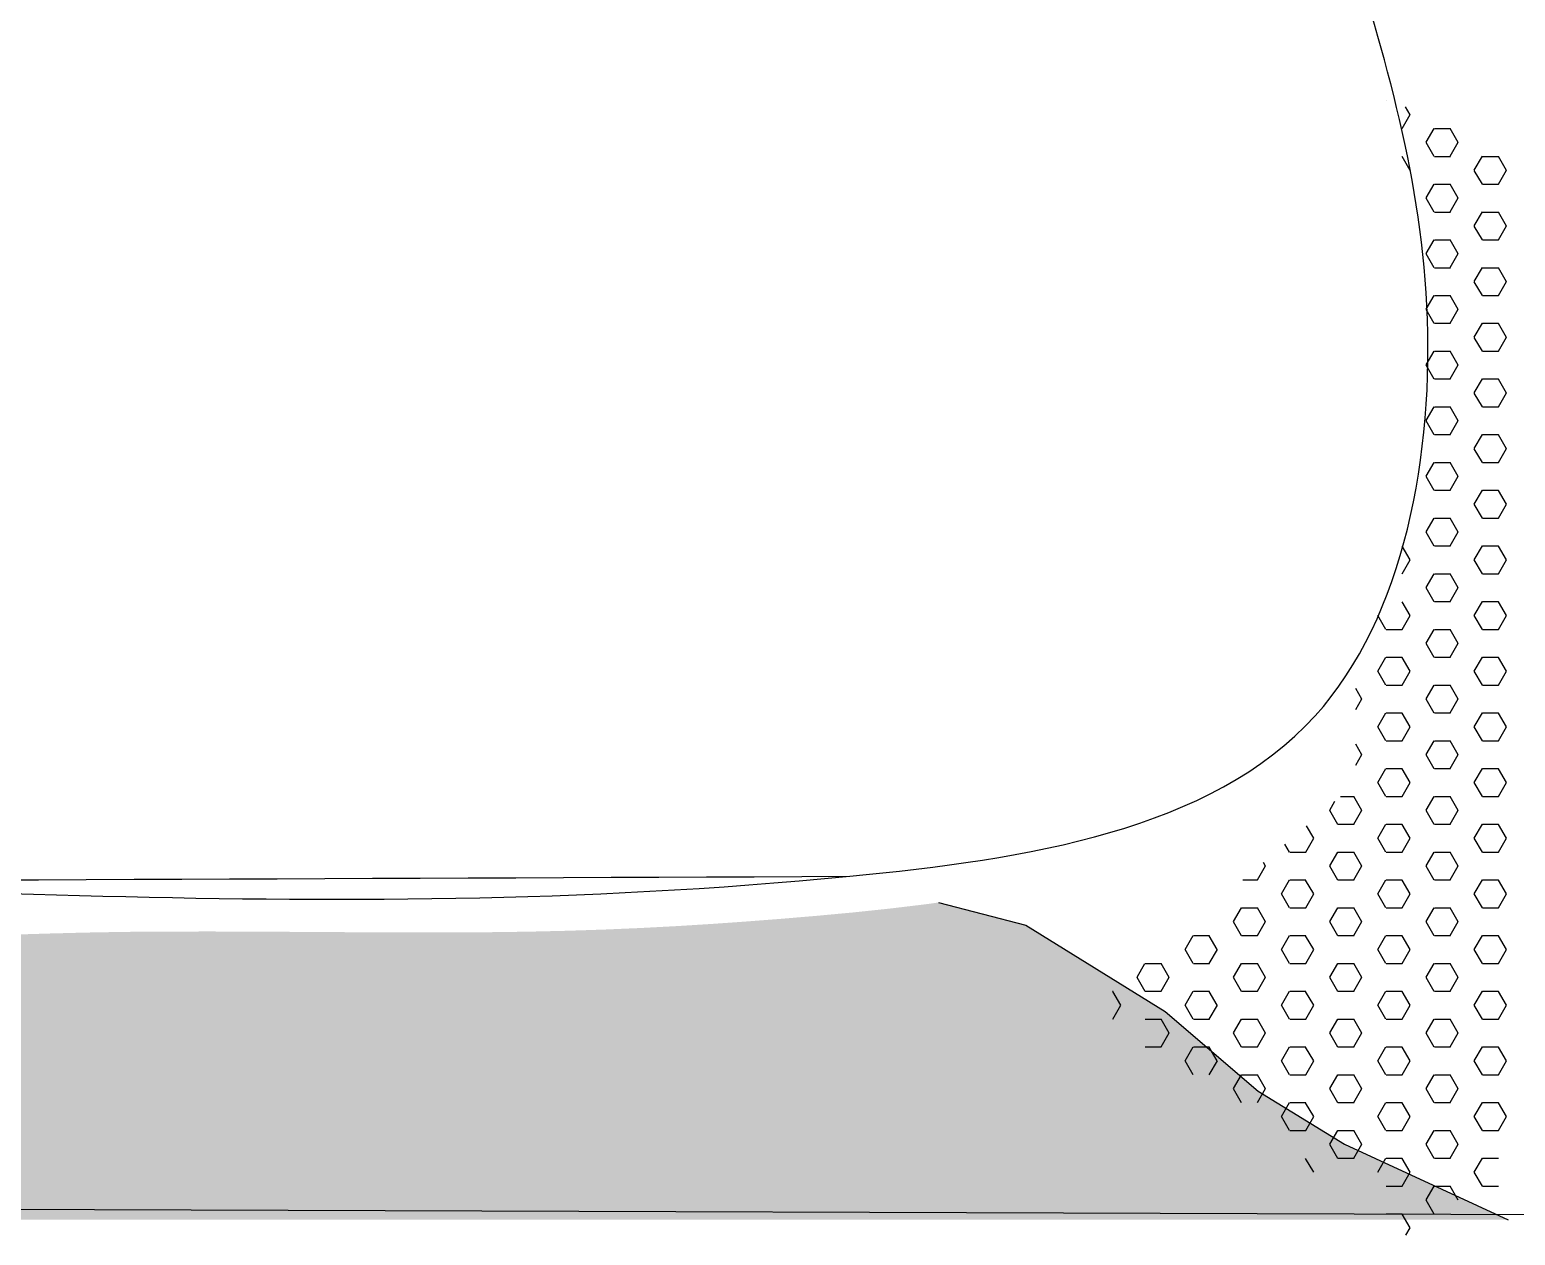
# Model space of a CAD drawing. Extents: x 1035948 to 1665131, y -158296 to 142149.
# Drawn here: x 1201798.1 to 1202091.7, y 10862.2 to 11100.4 of the extents above; entities that cross this region are included whole.
import ezdxf

# ---------------------------------------------------------------- set-up
doc = ezdxf.new("R2010")
doc.units = 0
doc.header["$LTSCALE"] = 200
doc.header["$MEASUREMENT"] = 0
for name, color, linetype in [('1', 123, 'CONTINUOUS'), ('HATCH', 7, 'CONTINUOUS'), ('PUB_WINDW', 7, 'CONTINUOUS')]:
    doc.layers.add(name, color=color, linetype=linetype)

msp = doc.modelspace()

# ---------------------------------------------------------------- hatches: boundary and pattern name
at = {"layer": 'HATCH'}
h = msp.add_hatch(dxfattribs=at)
h.set_pattern_fill('AR-SAND', color=252, scale=0.2, style=0)
h.set_pattern_definition([(37.5, (1004955.832, -846.874), (-0.32000626, 9.78826475), [0, -7.7216, 0, -8.636, 0, -8.255]), (7.5, (1004955.832, -846.874), (8.9904657, 14.336502), [0, -4.1656, 0, -6.9596, 0, -2.667]), (327.5, (1004949.584, -846.874), (15.8198474, 0.0287437), [0, -2.54, 0, -9.144, 0, -11.938]), (317.5, (1004949.584, -846.874), (15.27112905, 4.4585865), [0, -1.27, 0, -5.9944, 0, -6.858])])
h.paths.add_polyline_path([(1202090.28849, 10865.21172), (1202057.95099, 10880.12918), (1202040.89619, 10890.61914), (1202022.52948, 10906.35407), (1201994.97942, 10923.40025), (1201977.6897, 10927.90834), (1201975.20415, 10927.56509), (1201967.91991, 10926.69098), (1201960.71229, 10925.93463), (1201953.59653, 10925.27351), (1201946.5879, 10924.6851), (1201939.68647, 10924.15104), (1201932.83158, 10923.66973), (1201925.94736, 10923.24373), (1201918.95796, 10922.87559), (1201911.78753, 10922.56788), (1201904.36021, 10922.32317), (1201896.60015, 10922.14402), (1201888.43149, 10922.03298), (1201879.81296, 10921.98912), (1201870.84159, 10921.99742), (1201861.649, 10922.03936), (1201852.36681, 10922.09643), (1201843.12663, 10922.15009), (1201834.06009, 10922.18184), (1201825.29879, 10922.17314), (1201816.97436, 10922.10549), (1201809.17764, 10921.96775), (1201801.83635, 10921.77835), (1201794.83744, 10921.56312), (1201788.06786, 10921.3479), (1201781.41456, 10921.1585), (1201774.76449, 10921.02075), (1201768.0046, 10920.96049), (1201761.02184, 10921.00353), (1201753.73127, 10921.16892), (1201746.16037, 10921.44851), (1201738.36475, 10921.82736), (1201730.40001, 10922.29055), (1201722.32174, 10922.82313), (1201714.18554, 10923.41018), (1201706.04702, 10924.03675), (1201697.96177, 10924.68792), (1201689.98098, 10925.35464), (1201682.13824, 10926.0515), (1201674.46271, 10926.79897), (1201666.98356, 10927.61751), (1201660.9514, 10928.37435), (1201656.50723, 10926.02274), (1201605.34283, 10910.28781), (1201588.28803, 10898.4866), (1201565.9856, 10880.12918), (1201550.2427, 10870.95047), (1201531.10388, 10865.21172)])

# ---------------------------------------------------------------- linework, layer by layer
at = {"layer": '1'}
msp.add_lwpolyline([(1201977.6897, 10927.90834), (1201994.97942, 10923.40025), (1202022.52948, 10906.35407), (1202040.89619, 10890.61914), (1202057.95099, 10880.12918), (1202090.28849, 10865.21172)], dxfattribs=at)
for points in [[(1201364.15709, 11085.27869), (1201364.15709, 11025.03735), (1201422.87548, 10966.04656), (1201661.92553, 10933.0907), (1201960.14284, 10933.0907), (1202052.14548, 10964.79601), (1202074.23677, 11045.85846), (1202057.55459, 11122.1495)], [(1201356.54162, 10930.56505), (1201960.14284, 10933.0907)]]:
    msp.add_spline(points, degree=3, dxfattribs=at)
at = {"layer": 'HATCH'}
for p, q in [((1202066.18768, 11086.33924), (1202066.20204, 11086.33924)), ((1202069.32857, 11080.86253), (1202070.91607, 11083.61216)), ((1202070.9136, 11083.57135), (1202070.01895, 11085.12092)), ((1202074.09107, 11078.1129), (1202075.67857, 11080.86253)), ((1202075.71268, 11080.83998), (1202078.88768, 11080.83998)), ((1202080.4386, 11078.07209), (1202078.8511, 11080.82172)), ((1202075.6761, 11075.32246), (1202074.0886, 11078.07209)), ((1202078.85357, 11075.36327), (1202080.44107, 11078.1129)), ((1202070.9136, 11072.57283), (1202069.3261, 11075.32246)), ((1202075.71268, 11075.34072), (1202078.88768, 11075.34072)), ((1202083.61607, 11072.61364), (1202085.20357, 11075.36327)), ((1202085.23768, 11075.34072), (1202088.41268, 11075.34072)), ((1202089.9636, 11072.57283), (1202088.3761, 11075.32246)), ((1202085.2011, 11069.8232), (1202083.6136, 11072.57283)), ((1202088.37857, 11069.86401), (1202089.96607, 11072.61364)), ((1202074.09107, 11067.11438), (1202075.67857, 11069.86401)), ((1202075.71268, 11069.84146), (1202078.88768, 11069.84146)), ((1202080.4386, 11067.07357), (1202078.8511, 11069.8232)), ((1202085.23768, 11069.84146), (1202088.41268, 11069.84146)), ((1202075.6761, 11064.32394), (1202074.0886, 11067.07357)), ((1202078.85357, 11064.36475), (1202080.44107, 11067.11438)), ((1202075.71268, 11064.3422), (1202078.88768, 11064.3422)), ((1202083.61607, 11061.61512), (1202085.20357, 11064.36475)), ((1202085.23768, 11064.3422), (1202088.41268, 11064.3422)), ((1202089.9636, 11061.5743), (1202088.3761, 11064.32393)), ((1202085.2011, 11058.82467), (1202083.6136, 11061.5743)), ((1202088.37857, 11058.86549), (1202089.96607, 11061.61512)), ((1202074.09107, 11056.11586), (1202075.67857, 11058.86549)), ((1202075.71268, 11058.84294), (1202078.88768, 11058.84294)), ((1202080.4386, 11056.07504), (1202078.8511, 11058.82467)), ((1202085.23768, 11058.84294), (1202088.41268, 11058.84294)), ((1202075.6761, 11053.32541), (1202074.0886, 11056.07504)), ((1202078.85357, 11053.36623), (1202080.44107, 11056.11586)), ((1202075.71268, 11053.34368), (1202078.88768, 11053.34368)), ((1202085.2011, 11047.82615), (1202083.6136, 11050.57578)), ((1202083.61607, 11050.6166), (1202085.20357, 11053.36623)), ((1202085.23768, 11053.34368), (1202088.41268, 11053.34368)), ((1202089.9636, 11050.57578), (1202088.3761, 11053.32541)), ((1202088.37857, 11047.86697), (1202089.96607, 11050.6166)), ((1202074.09107, 11045.11733), (1202075.67857, 11047.86697)), ((1202075.71268, 11047.84442), (1202078.88768, 11047.84442)), ((1202080.4386, 11045.07652), (1202078.8511, 11047.82615)), ((1202085.23768, 11047.84442), (1202088.41268, 11047.84442)), ((1202075.6761, 11042.32689), (1202074.0886, 11045.07652)), ((1202078.85357, 11042.3677), (1202080.44107, 11045.11734)), ((1202075.71268, 11042.34516), (1202078.88768, 11042.34516)), ((1202083.61607, 11039.61807), (1202085.20357, 11042.36771)), ((1202085.23768, 11042.34516), (1202088.41268, 11042.34516)), ((1202089.9636, 11039.57726), (1202088.3761, 11042.32689)), ((1202085.2011, 11036.82763), (1202083.6136, 11039.57726)), ((1202088.37857, 11036.86844), (1202089.96607, 11039.61808)), ((1202074.09107, 11034.11881), (1202075.67857, 11036.86844)), ((1202075.71268, 11036.8459), (1202078.88768, 11036.8459)), ((1202080.4386, 11034.078), (1202078.8511, 11036.82763)), ((1202085.23768, 11036.8459), (1202088.41268, 11036.8459)), ((1202075.6761, 11031.32837), (1202074.0886, 11034.078)), ((1202078.85357, 11031.36918), (1202080.44107, 11034.11881)), ((1202075.71268, 11031.34664), (1202078.88768, 11031.34664)), ((1202083.61607, 11028.61955), (1202085.20357, 11031.36918)), ((1202085.23768, 11031.34664), (1202088.41268, 11031.34664)), ((1202089.9636, 11028.57874), (1202088.3761, 11031.32837)), ((1202085.2011, 11025.82911), (1202083.6136, 11028.57874)), ((1202088.37856, 11025.86992), (1202089.96606, 11028.61955)), ((1202074.09107, 11023.12029), (1202075.67857, 11025.86992)), ((1202075.71268, 11025.84738), (1202078.88768, 11025.84738)), ((1202080.4386, 11023.07948), (1202078.8511, 11025.82911)), ((1202085.23768, 11025.84738), (1202088.41268, 11025.84738)), ((1202075.67611, 11020.32985), (1202074.08861, 11023.07948)), ((1202078.85357, 11020.37066), (1202080.44107, 11023.12029)), ((1202075.71268, 11020.34812), (1202078.88768, 11020.34812)), ((1202083.61606, 11017.62103), (1202085.20356, 11020.37066)), ((1202085.23768, 11020.34812), (1202088.41268, 11020.34812)), ((1202089.9636, 11017.58022), (1202088.3761, 11020.32985)), ((1202085.2011, 11014.83059), (1202083.6136, 11017.58022)), ((1202088.37856, 11014.8714), (1202089.96606, 11017.62103)), ((1202074.09107, 11012.12177), (1202075.67857, 11014.8714)), ((1202075.71268, 11014.84886), (1202078.88768, 11014.84886)), ((1202080.43861, 11012.08096), (1202078.85111, 11014.83059)), ((1202085.23768, 11014.84886), (1202088.41268, 11014.84886)), ((1202075.67611, 11009.33133), (1202074.08861, 11012.08096)), ((1202078.85356, 11009.37214), (1202080.44106, 11012.12177)), ((1202083.61606, 11006.62251), (1202085.20356, 11009.37214)), ((1202075.71268, 11009.3496), (1202078.88768, 11009.3496)), ((1202085.20111, 11003.83206), (1202083.61361, 11006.58169)), ((1202085.23768, 11009.3496), (1202088.41268, 11009.3496)), ((1202089.9636, 11006.58169), (1202088.3761, 11009.33132)), ((1202088.37856, 11003.87288), (1202089.96606, 11006.62251)), ((1202074.09106, 11001.12325), (1202075.67856, 11003.87288)), ((1202075.71268, 11003.85034), (1202078.88768, 11003.85034)), ((1202080.43861, 11001.08243), (1202078.85111, 11003.83206)), ((1202085.23768, 11003.85034), (1202088.41268, 11003.85034)), ((1202075.67611, 10998.3328), (1202074.08861, 11001.08243)), ((1202078.85356, 10998.37362), (1202080.44106, 11001.12325)), ((1202070.91361, 10995.58317), (1202069.32611, 10998.3328)), ((1202075.71268, 10998.35108), (1202078.88768, 10998.35108)), ((1202083.61606, 10995.62399), (1202085.20356, 10998.37362)), ((1202085.23768, 10998.35108), (1202088.41268, 10998.35108)), ((1202089.96361, 10995.58317), (1202088.37611, 10998.3328)), ((1202069.32856, 10992.87435), (1202070.91606, 10995.62399)), ((1202085.20111, 10992.83354), (1202083.61361, 10995.58317)), ((1202088.37856, 10992.87436), (1202089.96606, 10995.62399)), ((1202074.09106, 10990.12472), (1202075.67856, 10992.87436)), ((1202075.71268, 10992.85182), (1202078.88768, 10992.85182)), ((1202080.43861, 10990.08391), (1202078.85111, 10992.83354)), ((1202085.23768, 10992.85182), (1202088.41268, 10992.85182)), ((1202075.67611, 10987.33428), (1202074.08861, 10990.08391)), ((1202078.85356, 10987.37509), (1202080.44106, 10990.12473)), ((1202070.91361, 10984.58465), (1202069.32611, 10987.33428)), ((1202075.71268, 10987.35256), (1202078.88768, 10987.35256)), ((1202083.61606, 10984.62546), (1202085.20356, 10987.3751)), ((1202085.23768, 10987.35256), (1202088.41268, 10987.35256)), ((1202089.96361, 10984.58465), (1202088.37611, 10987.33428)), ((1202066.15111, 10981.83502), (1202064.56361, 10984.58465)), ((1202069.32856, 10981.87583), (1202070.91606, 10984.62546)), ((1202085.20111, 10981.83502), (1202083.61361, 10984.58465)), ((1202088.37856, 10981.87583), (1202089.96606, 10984.62547)), ((1202066.18768, 10981.8533), (1202069.36268, 10981.8533)), ((1202074.09106, 10979.1262), (1202075.67856, 10981.87583)), ((1202075.71268, 10981.8533), (1202078.88768, 10981.8533)), ((1202080.43861, 10979.08539), (1202078.85111, 10981.83502)), ((1202085.23768, 10981.8533), (1202088.41268, 10981.8533)), ((1202075.67611, 10976.33576), (1202074.08861, 10979.08539)), ((1202078.85356, 10976.37657), (1202080.44106, 10979.1262)), ((1202064.56606, 10973.62694), (1202066.15356, 10976.37657)), ((1202066.18768, 10976.35404), (1202069.36268, 10976.35404)), ((1202070.91361, 10973.58613), (1202069.32611, 10976.33576)), ((1202075.71268, 10976.35404), (1202078.88768, 10976.35404)), ((1202083.61606, 10973.62694), (1202085.20356, 10976.37657)), ((1202085.23768, 10976.35404), (1202088.41268, 10976.35404)), ((1202089.96361, 10973.58613), (1202088.37611, 10976.33576)), ((1202066.15111, 10970.8365), (1202064.56361, 10973.58613)), ((1202069.32856, 10970.87731), (1202070.91606, 10973.62694)), ((1202085.20111, 10970.8365), (1202083.61361, 10973.58613)), ((1202088.37856, 10970.87731), (1202089.96606, 10973.62694)), ((1202061.38861, 10968.08687), (1202060.18331, 10970.17452)), ((1202066.18768, 10970.85478), (1202069.36268, 10970.85478)), ((1202074.09106, 10968.12768), (1202075.67856, 10970.87731)), ((1202075.71268, 10970.85478), (1202078.88768, 10970.85478)), ((1202080.43861, 10968.08687), (1202078.85111, 10970.8365)), ((1202085.23768, 10970.85478), (1202088.41268, 10970.85478)), ((1202060.18331, 10966.03578), (1202061.39106, 10968.12768)), ((1202064.56606, 10962.62842), (1202066.15356, 10965.37805)), ((1202066.18768, 10965.35552), (1202069.36268, 10965.35552)), ((1202070.91361, 10962.58761), (1202069.32611, 10965.33724)), ((1202075.67611, 10965.33724), (1202074.08861, 10968.08687)), ((1202075.71268, 10965.35552), (1202078.88768, 10965.35552)), ((1202078.85356, 10965.37805), (1202080.44106, 10968.12768)), ((1202083.61606, 10962.62842), (1202085.20356, 10965.37805)), ((1202085.23768, 10965.35552), (1202088.41268, 10965.35552)), ((1202089.96361, 10962.58761), (1202088.37611, 10965.33724)), ((1202066.15111, 10959.83798), (1202064.56361, 10962.58761)), ((1202069.32856, 10959.87879), (1202070.91606, 10962.62842)), ((1202085.20111, 10959.83798), (1202083.61361, 10962.58761)), ((1202088.37856, 10959.87879), (1202089.96606, 10962.62842)), ((1202066.18768, 10959.85626), (1202069.36268, 10959.85626)), ((1202074.09106, 10957.12916), (1202075.67856, 10959.87879)), ((1202075.71268, 10959.85626), (1202078.88768, 10959.85626)), ((1202080.43861, 10957.08835), (1202078.85111, 10959.83798)), ((1202085.23768, 10959.85626), (1202088.41268, 10959.85626)), ((1202061.38861, 10957.08835), (1202060.18331, 10959.176)), ((1202060.18331, 10955.03726), (1202061.39106, 10957.12916)), ((1202075.67611, 10954.33872), (1202074.08861, 10957.08835)), ((1202078.85356, 10954.37953), (1202080.44106, 10957.12916)), ((1202064.56606, 10951.6299), (1202066.15356, 10954.37953)), ((1202066.18768, 10954.357), (1202069.36268, 10954.357)), ((1202070.91361, 10951.58909), (1202069.32611, 10954.33872)), ((1202075.71268, 10954.357), (1202078.88768, 10954.357)), ((1202083.61606, 10951.6299), (1202085.20356, 10954.37953)), ((1202085.23768, 10954.357), (1202088.41268, 10954.357)), ((1202089.96361, 10951.58908), (1202088.37611, 10954.33871)), ((1202066.15111, 10948.83946), (1202064.56361, 10951.58909)), ((1202069.32856, 10948.88027), (1202070.91606, 10951.6299)), ((1202085.20111, 10948.83945), (1202083.61361, 10951.58908)), ((1202088.37856, 10948.88027), (1202089.96606, 10951.6299)), ((1202055.04106, 10946.13063), (1202056.06837, 10947.90998)), ((1202057.17834, 10948.85774), (1202059.83768, 10948.85774)), ((1202061.38862, 10946.08983), (1202059.80112, 10948.83946)), ((1202066.18768, 10948.85774), (1202069.36268, 10948.85774)), ((1202074.09106, 10946.13064), (1202075.67856, 10948.88027)), ((1202075.71268, 10948.85774), (1202078.88768, 10948.85774)), ((1202080.43861, 10946.08982), (1202078.85111, 10948.83945)), ((1202085.23768, 10948.85774), (1202088.41268, 10948.85774)), ((1202056.62612, 10943.3402), (1202055.03862, 10946.08983)), ((1202059.80356, 10943.381), (1202061.39106, 10946.13064)), ((1202075.67611, 10943.34019), (1202074.08861, 10946.08982)), ((1202078.85356, 10943.38101), (1202080.44106, 10946.13064)), ((1202051.86362, 10940.59057), (1202050.42151, 10943.08836)), ((1202056.66268, 10943.35848), (1202059.83768, 10943.35848)), ((1202064.56606, 10940.63137), (1202066.15356, 10943.38101)), ((1202066.18768, 10943.35848), (1202069.36268, 10943.35848)), ((1202070.91361, 10940.59056), (1202069.32611, 10943.34019)), ((1202075.71268, 10943.35848), (1202078.88768, 10943.35848)), ((1202083.61606, 10940.63138), (1202085.20356, 10943.38101)), ((1202085.23768, 10943.35848), (1202088.41268, 10943.35848)), ((1202089.96361, 10940.59056), (1202088.37611, 10943.34019)), ((1202047.10112, 10937.84094), (1202046.16827, 10939.45669)), ((1202050.27856, 10937.88174), (1202051.86606, 10940.63137)), ((1202066.15112, 10937.84093), (1202064.56362, 10940.59056)), ((1202069.32856, 10937.88174), (1202070.91606, 10940.63138)), ((1202085.20111, 10937.84093), (1202083.61361, 10940.59056)), ((1202088.37856, 10937.88175), (1202089.96606, 10940.63138)), ((1202047.13768, 10937.85922), (1202050.31268, 10937.85922)), ((1202055.04106, 10935.13211), (1202056.62856, 10937.88174)), ((1202056.66268, 10937.85922), (1202059.83768, 10937.85922)), ((1202061.38862, 10935.0913), (1202059.80112, 10937.84093)), ((1202066.18768, 10937.85922), (1202069.36268, 10937.85922)), ((1202074.09106, 10935.13211), (1202075.67856, 10937.88175)), ((1202075.71268, 10937.85922), (1202078.88768, 10937.85922)), ((1202080.43861, 10935.0913), (1202078.85111, 10937.84093)), ((1202085.23768, 10937.85922), (1202088.41268, 10937.85922)), ((1202040.75356, 10932.38248), (1202042.34106, 10935.13211)), ((1202042.33862, 10935.09131), (1202041.91502, 10935.82501)), ((1202056.62612, 10932.34167), (1202055.03862, 10935.0913)), ((1202059.80356, 10932.38248), (1202061.39106, 10935.13211)), ((1202075.67611, 10932.34167), (1202074.08861, 10935.0913)), ((1202078.85356, 10932.38248), (1202080.44106, 10935.13212)), ((1202037.85692, 10932.35996), (1202040.78768, 10932.35996)), ((1202045.51606, 10929.63285), (1202047.10356, 10932.38248)), ((1202047.13768, 10932.35996), (1202050.31268, 10932.35996)), ((1202051.86362, 10929.59204), (1202050.27612, 10932.34167)), ((1202056.66268, 10932.35996), (1202059.83768, 10932.35996)), ((1202064.56606, 10929.63285), (1202066.15356, 10932.38248)), ((1202066.18768, 10932.35996), (1202069.36268, 10932.35996)), ((1202070.91362, 10929.59204), (1202069.32612, 10932.34167)), ((1202075.71268, 10932.35996), (1202078.88768, 10932.35996)), ((1202083.61606, 10929.63285), (1202085.20356, 10932.38249)), ((1202085.23768, 10932.35996), (1202088.41268, 10932.35996)), ((1202089.96361, 10929.59204), (1202088.37611, 10932.34167)), ((1202047.10112, 10926.84241), (1202045.51362, 10929.59204)), ((1202050.27856, 10926.88322), (1202051.86606, 10929.63285)), ((1202066.15112, 10926.84241), (1202064.56362, 10929.59204)), ((1202069.32856, 10926.88322), (1202070.91606, 10929.63285)), ((1202085.20111, 10926.84241), (1202083.61361, 10929.59204)), ((1202088.37855, 10926.88322), (1202089.96605, 10929.63286)), ((1202035.99106, 10924.13359), (1202037.57856, 10926.88322)), ((1202037.61268, 10926.8607), (1202040.78768, 10926.8607)), ((1202042.33862, 10924.09278), (1202040.75112, 10926.84241)), ((1202047.13768, 10926.8607), (1202050.31268, 10926.8607)), ((1202055.04106, 10924.13359), (1202056.62856, 10926.88322)), ((1202056.66268, 10926.8607), (1202059.83768, 10926.8607)), ((1202061.38862, 10924.09278), (1202059.80112, 10926.84241)), ((1202066.18768, 10926.8607), (1202069.36268, 10926.8607)), ((1202074.09106, 10924.13359), (1202075.67856, 10926.88322)), ((1202075.71268, 10926.8607), (1202078.88768, 10926.8607)), ((1202080.43861, 10924.09278), (1202078.85111, 10926.84241)), ((1202085.23768, 10926.8607), (1202088.41268, 10926.8607)), ((1202026.46606, 10918.63433), (1202028.05356, 10921.38396)), ((1202028.08768, 10921.36144), (1202031.26268, 10921.36144)), ((1202032.81362, 10918.59352), (1202031.22612, 10921.34315)), ((1202037.57612, 10921.34315), (1202035.98862, 10924.09278)), ((1202037.61268, 10921.36144), (1202040.78768, 10921.36144)), ((1202040.75356, 10921.38396), (1202042.34106, 10924.13359)), ((1202045.51606, 10918.63433), (1202047.10356, 10921.38396)), ((1202047.13768, 10921.36144), (1202050.31268, 10921.36144)), ((1202051.86362, 10918.59352), (1202050.27612, 10921.34315)), ((1202056.62612, 10921.34315), (1202055.03862, 10924.09278)), ((1202056.66268, 10921.36144), (1202059.83768, 10921.36144)), ((1202059.80356, 10921.38396), (1202061.39106, 10924.13359)), ((1202064.56606, 10918.63433), (1202066.15356, 10921.38396)), ((1202066.18768, 10921.36144), (1202069.36268, 10921.36144)), ((1202070.91362, 10918.59352), (1202069.32612, 10921.34315)), ((1202075.67612, 10921.34315), (1202074.08862, 10924.09278)), ((1202075.71268, 10921.36144), (1202078.88768, 10921.36144)), ((1202078.85356, 10921.38396), (1202080.44106, 10924.13359)), ((1202083.61605, 10918.63433), (1202085.20355, 10921.38396)), ((1202085.23768, 10921.36144), (1202088.41268, 10921.36144)), ((1202089.96361, 10918.59352), (1202088.37611, 10921.34315)), ((1202028.05112, 10915.84389), (1202026.46362, 10918.59352)), ((1202031.22856, 10915.8847), (1202032.81606, 10918.63433)), ((1202047.10112, 10915.84389), (1202045.51362, 10918.59352)), ((1202050.27856, 10915.8847), (1202051.86606, 10918.63433)), ((1202066.15112, 10915.84389), (1202064.56362, 10918.59352)), ((1202069.32856, 10915.8847), (1202070.91606, 10918.63433)), ((1202085.20111, 10915.84389), (1202083.61361, 10918.59352)), ((1202088.37855, 10915.8847), (1202089.96605, 10918.63433)), ((1202016.94107, 10913.13506), (1202018.4962, 10915.82863)), ((1202018.56268, 10915.86218), (1202021.73768, 10915.86218)), ((1202023.28863, 10913.09426), (1202021.70113, 10915.84389)), ((1202028.08768, 10915.86218), (1202031.26268, 10915.86218)), ((1202035.99106, 10913.13507), (1202037.57856, 10915.8847)), ((1202037.61268, 10915.86218), (1202040.78768, 10915.86218)), ((1202042.33862, 10913.09426), (1202040.75112, 10915.84389)), ((1202047.13768, 10915.86218), (1202050.31268, 10915.86218)), ((1202055.04106, 10913.13507), (1202056.62856, 10915.8847)), ((1202056.66268, 10915.86218), (1202059.83768, 10915.86218)), ((1202061.38862, 10913.09426), (1202059.80112, 10915.84389)), ((1202066.18768, 10915.86218), (1202069.36268, 10915.86218)), ((1202074.09106, 10913.13507), (1202075.67856, 10915.8847)), ((1202075.71268, 10915.86218), (1202078.88768, 10915.86218)), ((1202080.43862, 10913.09426), (1202078.85112, 10915.84389)), ((1202085.23768, 10915.86218), (1202088.41268, 10915.86218)), ((1202018.52613, 10910.34463), (1202016.93863, 10913.09426)), ((1202021.70356, 10910.38543), (1202023.29106, 10913.13507)), ((1202037.57612, 10910.34463), (1202035.98862, 10913.09426)), ((1202040.75356, 10910.38544), (1202042.34106, 10913.13507)), ((1202056.62612, 10910.34463), (1202055.03862, 10913.09426)), ((1202059.80356, 10910.38544), (1202061.39106, 10913.13507)), ((1202075.67612, 10910.34463), (1202074.08862, 10913.09426)), ((1202078.85355, 10910.38544), (1202080.44105, 10913.13507)), ((1202012.09502, 10910.36292), (1202012.21268, 10910.36292)), ((1202013.76363, 10907.595), (1202012.17613, 10910.34463)), ((1202018.56268, 10910.36292), (1202021.73768, 10910.36292)), ((1202026.46606, 10907.6358), (1202028.05356, 10910.38544)), ((1202028.08768, 10910.36292), (1202031.26268, 10910.36292)), ((1202032.81362, 10907.595), (1202031.22612, 10910.34463)), ((1202037.61268, 10910.36292), (1202040.78768, 10910.36292)), ((1202045.51606, 10907.63581), (1202047.10356, 10910.38544)), ((1202047.13768, 10910.36292), (1202050.31268, 10910.36292)), ((1202051.86362, 10907.595), (1202050.27612, 10910.34463)), ((1202056.66268, 10910.36292), (1202059.83768, 10910.36292)), ((1202064.56606, 10907.63581), (1202066.15356, 10910.38544)), ((1202066.18768, 10910.36292), (1202069.36268, 10910.36292)), ((1202070.91362, 10907.595), (1202069.32612, 10910.34463)), ((1202075.71268, 10910.36292), (1202078.88768, 10910.36292)), ((1202083.61605, 10907.63581), (1202085.20355, 10910.38544)), ((1202085.23768, 10910.36292), (1202088.41268, 10910.36292)), ((1202089.96361, 10907.595), (1202088.37611, 10910.34463)), ((1202012.17857, 10904.88617), (1202013.76607, 10907.6358)), ((1202028.05113, 10904.84537), (1202026.46363, 10907.595)), ((1202031.22856, 10904.88617), (1202032.81606, 10907.63581)), ((1202047.10112, 10904.84537), (1202045.51362, 10907.595)), ((1202050.27856, 10904.88618), (1202051.86606, 10907.63581)), ((1202066.15112, 10904.84537), (1202064.56362, 10907.595)), ((1202069.32856, 10904.88618), (1202070.91606, 10907.63581)), ((1202085.20112, 10904.84537), (1202083.61362, 10907.595)), ((1202088.37855, 10904.88618), (1202089.96605, 10907.63581)), ((1202018.56268, 10904.86366), (1202021.73768, 10904.86366)), ((1202023.28863, 10902.09574), (1202021.70113, 10904.84537)), ((1202028.08768, 10904.86366), (1202031.26268, 10904.86366)), ((1202035.99106, 10902.13654), (1202037.57856, 10904.88618)), ((1202037.61268, 10904.86366), (1202040.78768, 10904.86366)), ((1202042.33862, 10902.09574), (1202040.75112, 10904.84537)), ((1202047.13768, 10904.86366), (1202050.31268, 10904.86366)), ((1202055.04106, 10902.13655), (1202056.62856, 10904.88618)), ((1202056.66268, 10904.86366), (1202059.83768, 10904.86366)), ((1202061.38862, 10902.09574), (1202059.80112, 10904.84537)), ((1202066.18768, 10904.86366), (1202069.36268, 10904.86366)), ((1202074.09105, 10902.13655), (1202075.67855, 10904.88618)), ((1202075.71268, 10904.86366), (1202078.88768, 10904.86366)), ((1202080.43862, 10902.09574), (1202078.85112, 10904.84537)), ((1202085.23768, 10904.86366), (1202088.41268, 10904.86366)), ((1202021.70356, 10899.38691), (1202023.29106, 10902.13654)), ((1202037.57612, 10899.34611), (1202035.98862, 10902.09574)), ((1202040.75356, 10899.38691), (1202042.34106, 10902.13655)), ((1202056.62612, 10899.34611), (1202055.03862, 10902.09574)), ((1202059.80356, 10899.38692), (1202061.39106, 10902.13655)), ((1202075.67612, 10899.34611), (1202074.08862, 10902.09574)), ((1202078.85355, 10899.38692), (1202080.44105, 10902.13655)), ((1202018.56268, 10899.3644), (1202021.73768, 10899.3644)), ((1202026.46606, 10896.63728), (1202028.05356, 10899.38691)), ((1202028.08768, 10899.3644), (1202031.26268, 10899.3644)), ((1202032.81363, 10896.59648), (1202031.22613, 10899.34611)), ((1202037.61268, 10899.3644), (1202040.78768, 10899.3644)), ((1202045.51606, 10896.63728), (1202047.10356, 10899.38692)), ((1202047.13768, 10899.3644), (1202050.31268, 10899.3644)), ((1202051.86362, 10896.59648), (1202050.27612, 10899.34611)), ((1202056.66268, 10899.3644), (1202059.83768, 10899.3644)), ((1202064.56606, 10896.63729), (1202066.15356, 10899.38692)), ((1202066.18768, 10899.3644), (1202069.36268, 10899.3644)), ((1202070.91362, 10896.59648), (1202069.32612, 10899.34611)), ((1202075.71268, 10899.3644), (1202078.88768, 10899.3644)), ((1202083.61605, 10896.63729), (1202085.20355, 10899.38692)), ((1202085.23768, 10899.3644), (1202088.41268, 10899.3644)), ((1202089.96362, 10896.59647), (1202088.37612, 10899.3461)), ((1202028.05113, 10893.84685), (1202026.46363, 10896.59648)), ((1202031.22856, 10893.88765), (1202032.81606, 10896.63728)), ((1202047.10112, 10893.84685), (1202045.51362, 10896.59648)), ((1202050.27856, 10893.88765), (1202051.86606, 10896.63729)), ((1202066.15112, 10893.84685), (1202064.56362, 10896.59648)), ((1202069.32855, 10893.88766), (1202070.91605, 10896.63729)), ((1202085.20112, 10893.84684), (1202083.61362, 10896.59647)), ((1202088.37855, 10893.88766), (1202089.96605, 10896.63729)), ((1202035.99106, 10891.13802), (1202037.57856, 10893.88765)), ((1202037.61268, 10893.86514), (1202040.78768, 10893.86514)), ((1202042.33862, 10891.09722), (1202040.75112, 10893.84685)), ((1202047.13768, 10893.86514), (1202050.31268, 10893.86514)), ((1202055.04106, 10891.13802), (1202056.62856, 10893.88766)), ((1202056.66268, 10893.86514), (1202059.83768, 10893.86514)), ((1202061.38862, 10891.09722), (1202059.80112, 10893.84685)), ((1202066.18768, 10893.86514), (1202069.36268, 10893.86514)), ((1202074.09105, 10891.13803), (1202075.67855, 10893.88766)), ((1202075.71268, 10893.86514), (1202078.88768, 10893.86514)), ((1202080.43862, 10891.09721), (1202078.85112, 10893.84684)), ((1202085.23768, 10893.86514), (1202088.41268, 10893.86514)), ((1202037.57613, 10888.34759), (1202035.98863, 10891.09722)), ((1202040.75356, 10888.38839), (1202042.34106, 10891.13802)), ((1202056.62612, 10888.34759), (1202055.03862, 10891.09722)), ((1202059.80356, 10888.38839), (1202061.39106, 10891.13803)), ((1202075.67612, 10888.34758), (1202074.08862, 10891.09721)), ((1202078.85355, 10888.3884), (1202080.44105, 10891.13803)), ((1202045.51606, 10885.63876), (1202047.10356, 10888.38839)), ((1202047.13768, 10888.36588), (1202050.31268, 10888.36588)), ((1202051.86362, 10885.59796), (1202050.27612, 10888.34759)), ((1202056.66268, 10888.36588), (1202059.83768, 10888.36588)), ((1202064.56605, 10885.63876), (1202066.15355, 10888.3884)), ((1202066.18768, 10888.36588), (1202069.36268, 10888.36588)), ((1202070.91362, 10885.59795), (1202069.32612, 10888.34758)), ((1202075.71268, 10888.36588), (1202078.88768, 10888.36588)), ((1202083.61605, 10885.63877), (1202085.20355, 10888.3884)), ((1202085.23768, 10888.36588), (1202088.41268, 10888.36588)), ((1202089.96362, 10885.59795), (1202088.37612, 10888.34758)), ((1202047.10112, 10882.84833), (1202045.51362, 10885.59796)), ((1202050.27856, 10882.88913), (1202051.86606, 10885.63876)), ((1202066.15112, 10882.84832), (1202064.56362, 10885.59795)), ((1202069.32855, 10882.88913), (1202070.91605, 10885.63877)), ((1202085.20112, 10882.84832), (1202083.61362, 10885.59795)), ((1202088.37855, 10882.88914), (1202089.96605, 10885.63877)), ((1202047.13768, 10882.86662), (1202050.31268, 10882.86662)), ((1202055.04106, 10880.1395), (1202056.62856, 10882.88913)), ((1202056.66268, 10882.86662), (1202059.83768, 10882.86662)), ((1202061.38862, 10880.09869), (1202059.80112, 10882.84832)), ((1202066.18768, 10882.86662), (1202069.36268, 10882.86662)), ((1202074.09105, 10880.1395), (1202075.67855, 10882.88914)), ((1202075.71268, 10882.86662), (1202078.88768, 10882.86662)), ((1202080.43862, 10880.09869), (1202078.85112, 10882.84832)), ((1202085.23768, 10882.86662), (1202088.41268, 10882.86662)), ((1202051.86362, 10874.59943), (1202050.27612, 10877.34906)), ((1202056.62612, 10877.34906), (1202055.03862, 10880.09869)), ((1202056.66268, 10877.36736), (1202059.83768, 10877.36736)), ((1202059.80355, 10877.38987), (1202061.39105, 10880.1395)), ((1202064.56605, 10874.64024), (1202066.15355, 10877.38987)), ((1202066.18768, 10877.36736), (1202069.36268, 10877.36736)), ((1202070.91362, 10874.59943), (1202069.32612, 10877.34906)), ((1202075.67612, 10877.34906), (1202074.08862, 10880.09869)), ((1202075.71268, 10877.36736), (1202078.88768, 10877.36736)), ((1202078.85355, 10877.38987), (1202080.44105, 10880.13951)), ((1202083.61605, 10874.64024), (1202085.20355, 10877.38988)), ((1202085.23768, 10877.36736), (1202088.41268, 10877.36736)), ((1202069.32855, 10871.89061), (1202070.91605, 10874.64024)), ((1202085.20112, 10871.8498), (1202083.61362, 10874.59943)), ((1202066.18768, 10871.8681), (1202069.36268, 10871.8681)), ((1202074.09105, 10869.14098), (1202075.67855, 10871.89061)), ((1202075.71268, 10871.8681), (1202078.88768, 10871.8681)), ((1202080.43862, 10869.10017), (1202078.85112, 10871.8498)), ((1202085.23768, 10871.8681), (1202088.41268, 10871.8681)), ((1202075.67612, 10866.35054), (1202074.08862, 10869.10017)), ((1202066.18768, 10866.36884), (1202069.36268, 10866.36884)), ((1202070.91362, 10863.60091), (1202069.32612, 10866.35054)), ((1202070.05904, 10862.15734), (1202070.91605, 10863.64172))]:
    msp.add_line(p, q, dxfattribs=at)
at = {"layer": 'PUB_WINDW'}
msp.add_line((1201096.68373, 10869.75402), (1202236.68373, 10865.77716), dxfattribs=at)

doc.saveas('drawing.dxf')
